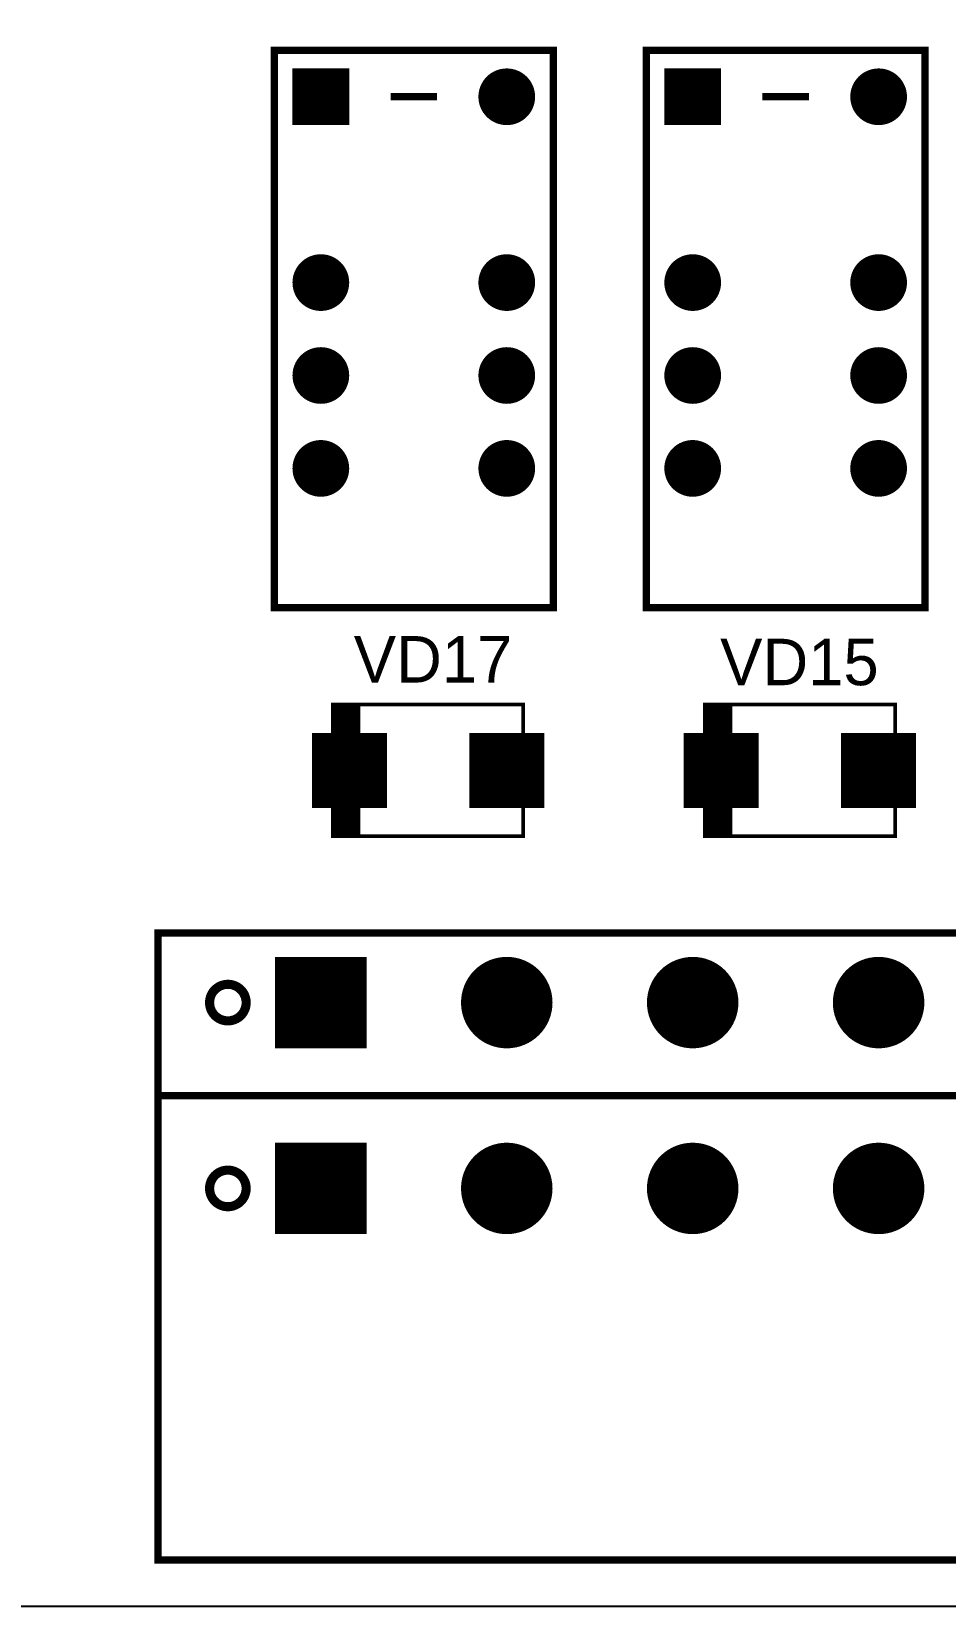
# Model space of a CAD drawing. Extents: x 25 to 880, y 8 to 306.
# Drawn here: x 218.5 to 249.7, y 122.9 to 176.7 of the extents above; entities that cross this region are included whole.
import ezdxf
from ezdxf.enums import TextEntityAlignment as Align

# ---------------------------------------------------------------- set-up
doc = ezdxf.new("R2010")
doc.units = 0
doc.header["$MEASUREMENT"] = 0
doc.layers.add('BOARD', color=7, linetype='Continuous')
doc.layers.add('TOP', color=7, linetype='Continuous')

msp = doc.modelspace()

# ---------------------------------------------------------------- linework, layer by layer
at = {"layer": 'BOARD'}
msp.add_lwpolyline([(63.2722, 251.484), (354.4197, 251.484), (354.4197, 122.8965), (63.2722, 122.8965)], close=True, dxfattribs=at)
at = {"layer": 'TOP'}
for points, const_width in [([(226.7847, 176.0778), (236.3097, 176.0778), (236.3097, 157.0278), (226.7847, 157.0278)], 0.25), ([(239.4847, 176.0778), (249.0097, 176.0778), (249.0097, 157.0278), (239.4847, 157.0278)], 0.25), ([(227.466, 175.3965), (229.2785, 175.3965), (229.2785, 173.584), (227.466, 173.584)], 0.125), ([(240.166, 175.3965), (241.9785, 175.3965), (241.9785, 173.584), (240.166, 173.584)], 0.125), ([(228.7847, 149.219), (228.7847, 153.724), (235.2847, 153.724), (235.2847, 149.219)], 0.125), ([(241.4847, 149.219), (241.4847, 153.724), (247.9847, 153.724), (247.9847, 149.219)], 0.125), ([(228.1285, 152.6903), (230.566, 152.6903), (230.566, 150.2528), (228.1285, 150.2528)], 0.125), ([(233.5035, 152.6903), (235.941, 152.6903), (235.941, 150.2528), (233.5035, 150.2528)], 0.125), ([(240.8285, 152.6903), (243.266, 152.6903), (243.266, 150.2528), (240.8285, 150.2528)], 0.125), ([(246.2035, 152.6903), (248.641, 152.6903), (248.641, 150.2528), (246.2035, 150.2528)], 0.125), ([(329.1785, 145.9153), (222.816, 145.9153), (222.816, 124.484), (329.1785, 124.484)], 0.25), ([(226.8722, 145.034), (229.8722, 145.034), (229.8722, 142.034), (226.8722, 142.034)], 0.125), ([(222.816, 140.359), (329.1785, 140.359), (329.1785, 124.484), (222.816, 124.484)], 0.25), ([(226.8722, 138.684), (229.8722, 138.684), (229.8722, 135.684), (226.8722, 135.684)], 0.125)]:
    msp.add_lwpolyline(points, close=True, dxfattribs=dict(at, const_width=const_width))
for points, const_width in [([(227.5535, 175.3965), (227.5535, 173.584)], 0.125), ([(227.6785, 175.3965), (227.6785, 173.584)], 0.125), ([(227.8035, 175.3965), (227.8035, 173.584)], 0.125), ([(227.9285, 175.3965), (227.9285, 173.584)], 0.125), ([(228.0535, 175.3965), (228.0535, 173.584)], 0.125), ([(228.1785, 175.3965), (228.1785, 173.584)], 0.125), ([(228.3035, 175.3965), (228.3035, 173.584)], 0.125), ([(228.4285, 175.3965), (228.4285, 173.584)], 0.125), ([(228.5535, 175.3965), (228.5535, 173.584)], 0.125), ([(228.6785, 175.3965), (228.6785, 173.584)], 0.125), ([(228.8035, 175.3965), (228.8035, 173.584)], 0.125), ([(228.9285, 175.3965), (228.9285, 173.584)], 0.125), ([(229.0535, 175.3965), (229.0535, 173.584)], 0.125), ([(229.1785, 175.3965), (229.1785, 173.584)], 0.125), ([(233.9285, 174.9265), (233.9285, 174.054)], 0.125), ([(234.0535, 175.1015), (234.0535, 173.879)], 0.125), ([(234.1785, 175.2153), (234.1785, 173.7653)], 0.125), ([(234.3035, 175.2928), (234.3035, 173.6878)], 0.125), ([(234.4285, 175.3465), (234.4285, 173.634)], 0.125), ([(234.5535, 175.3803), (234.5535, 173.6003)], 0.125), ([(234.6785, 175.3953), (234.6785, 173.5853)], 0.125), ([(234.8035, 175.3928), (234.8035, 173.5878)], 0.125), ([(234.9285, 175.3715), (234.9285, 173.609)], 0.125), ([(235.0535, 175.3328), (235.0535, 173.6478)], 0.125), ([(235.1785, 175.2728), (235.1785, 173.7078)], 0.125), ([(235.3035, 175.1853), (235.3035, 173.7953)], 0.125), ([(235.4285, 175.0578), (235.4285, 173.9228)], 0.125), ([(240.1785, 175.3965), (240.1785, 173.584)], 0.125), ([(240.3035, 175.3965), (240.3035, 173.584)], 0.125), ([(240.4285, 175.3965), (240.4285, 173.584)], 0.125), ([(240.5535, 175.3965), (240.5535, 173.584)], 0.125), ([(240.6785, 175.3965), (240.6785, 173.584)], 0.125), ([(240.8035, 175.3965), (240.8035, 173.584)], 0.125), ([(240.9285, 175.3965), (240.9285, 173.584)], 0.125), ([(241.0535, 175.3965), (241.0535, 173.584)], 0.125), ([(241.1785, 175.3965), (241.1785, 173.584)], 0.125), ([(241.3035, 175.3965), (241.3035, 173.584)], 0.125), ([(241.4285, 175.3965), (241.4285, 173.584)], 0.125), ([(241.5535, 175.3965), (241.5535, 173.584)], 0.125), ([(241.6785, 175.3965), (241.6785, 173.584)], 0.125), ([(241.8035, 175.3965), (241.8035, 173.584)], 0.125), ([(241.9285, 175.3965), (241.9285, 173.584)], 0.125), ([(246.6785, 175.0078), (246.6785, 173.9728)], 0.125), ([(246.8035, 175.1515), (246.8035, 173.829)], 0.125), ([(246.9285, 175.249), (246.9285, 173.7315)], 0.125), ([(247.0535, 175.3178), (247.0535, 173.6628)], 0.125), ([(247.1785, 175.3628), (247.1785, 173.6178)], 0.125), ([(247.3035, 175.3878), (247.3035, 173.5928)], 0.125), ([(247.4285, 175.3953), (247.4285, 173.5853)], 0.125), ([(247.5535, 175.3865), (247.5535, 173.594)], 0.125), ([(247.6785, 175.359), (247.6785, 173.6215)], 0.125), ([(247.8035, 175.3115), (247.8035, 173.669)], 0.125), ([(247.9285, 175.2415), (247.9285, 173.739)], 0.125), ([(248.0535, 175.1403), (248.0535, 173.8403)], 0.125), ([(248.1785, 174.989), (248.1785, 173.9915)], 0.125), ([(230.7535, 174.4903), (232.341, 174.4903)], 0.25), ([(235.5535, 174.8503), (235.5535, 174.1303)], 0.125), ([(243.4535, 174.4903), (245.041, 174.4903)], 0.25), ([(246.5535, 174.7478), (246.5535, 174.2328)], 0.125), ([(248.3035, 174.7015), (248.3035, 174.279)], 0.125), ([(228.0535, 168.9878), (228.0535, 167.2928)], 0.125), ([(228.1785, 169.0253), (228.1785, 167.2553)], 0.125), ([(228.3035, 169.0428), (228.3035, 167.2378)], 0.125), ([(228.4285, 169.044), (228.4285, 167.2365)], 0.125), ([(228.5535, 169.0278), (228.5535, 167.2528)], 0.125), ([(228.6785, 168.9928), (228.6785, 167.2878)], 0.125), ([(234.4285, 168.9965), (234.4285, 167.284)], 0.125), ([(234.5535, 169.0303), (234.5535, 167.2503)], 0.125), ([(234.6785, 169.0453), (234.6785, 167.2353)], 0.125), ([(234.8035, 169.0428), (234.8035, 167.2378)], 0.125), ([(234.9285, 169.0215), (234.9285, 167.259)], 0.125), ([(235.0535, 168.9828), (235.0535, 167.2978)], 0.125), ([(240.6785, 168.9553), (240.6785, 167.3253)], 0.125), ([(240.8035, 169.0053), (240.8035, 167.2753)], 0.125), ([(240.9285, 169.034), (240.9285, 167.2465)], 0.125), ([(241.0535, 169.0453), (241.0535, 167.2353)], 0.125), ([(241.1785, 169.0403), (241.1785, 167.2403)], 0.125), ([(241.3035, 169.0153), (241.3035, 167.2653)], 0.125), ([(241.4285, 168.9728), (241.4285, 167.3078)], 0.125), ([(247.0535, 168.9678), (247.0535, 167.3128)], 0.125), ([(247.1785, 169.0128), (247.1785, 167.2678)], 0.125), ([(247.3035, 169.0378), (247.3035, 167.2428)], 0.125), ([(247.4285, 169.0453), (247.4285, 167.2353)], 0.125), ([(247.5535, 169.0365), (247.5535, 167.244)], 0.125), ([(247.6785, 169.009), (247.6785, 167.2715)], 0.125), ([(247.8035, 168.9615), (247.8035, 167.319)], 0.125), ([(227.5535, 168.5278), (227.5535, 167.7528)], 0.125), ([(227.6785, 168.7228), (227.6785, 167.5578)], 0.125), ([(227.8035, 168.8453), (227.8035, 167.4353)], 0.125), ([(227.9285, 168.9303), (227.9285, 167.3503)], 0.125), ([(228.8035, 168.9365), (228.8035, 167.344)], 0.125), ([(228.9285, 168.8553), (228.9285, 167.4253)], 0.125), ([(229.0535, 168.7378), (229.0535, 167.5428)], 0.125), ([(229.1785, 168.554), (229.1785, 167.7265)], 0.125), ([(233.9285, 168.5765), (233.9285, 167.704)], 0.125), ([(234.0535, 168.7515), (234.0535, 167.529)], 0.125), ([(234.1785, 168.8653), (234.1785, 167.4153)], 0.125), ([(234.3035, 168.9428), (234.3035, 167.3378)], 0.125), ([(235.1785, 168.9228), (235.1785, 167.3578)], 0.125), ([(235.3035, 168.8353), (235.3035, 167.4453)], 0.125), ([(235.4285, 168.7078), (235.4285, 167.5728)], 0.125), ([(235.5535, 168.5003), (235.5535, 167.7803)], 0.125), ([(240.3035, 168.619), (240.3035, 167.6615)], 0.125), ([(240.4285, 168.7778), (240.4285, 167.5028)], 0.125), ([(240.5535, 168.8828), (240.5535, 167.3978)], 0.125), ([(241.5535, 168.9078), (241.5535, 167.3728)], 0.125), ([(241.6785, 168.8128), (241.6785, 167.4678)], 0.125), ([(241.8035, 168.6753), (241.8035, 167.6053)], 0.125), ([(241.9285, 168.4365), (241.9285, 167.844)], 0.125), ([(246.6785, 168.6578), (246.6785, 167.6228)], 0.125), ([(246.8035, 168.8015), (246.8035, 167.479)], 0.125), ([(246.9285, 168.899), (246.9285, 167.3815)], 0.125), ([(247.9285, 168.8915), (247.9285, 167.389)], 0.125), ([(248.0535, 168.7903), (248.0535, 167.4903)], 0.125), ([(248.1785, 168.639), (248.1785, 167.6415)], 0.125), ([(240.1785, 168.2903), (240.1785, 167.9903)], 0.125), ([(246.5535, 168.3978), (246.5535, 167.8828)], 0.125), ([(248.3035, 168.3515), (248.3035, 167.929)], 0.125), ([(227.9285, 165.7553), (227.9285, 164.1753)], 0.125), ([(228.0535, 165.8128), (228.0535, 164.1178)], 0.125), ([(228.1785, 165.8503), (228.1785, 164.0803)], 0.125), ([(228.3035, 165.8678), (228.3035, 164.0628)], 0.125), ([(228.4285, 165.869), (228.4285, 164.0615)], 0.125), ([(228.5535, 165.8528), (228.5535, 164.0778)], 0.125), ([(228.6785, 165.8178), (228.6785, 164.1128)], 0.125), ([(228.8035, 165.7615), (228.8035, 164.169)], 0.125), ([(234.3035, 165.7678), (234.3035, 164.1628)], 0.125), ([(234.4285, 165.8215), (234.4285, 164.109)], 0.125), ([(234.5535, 165.8553), (234.5535, 164.0753)], 0.125), ([(234.6785, 165.8703), (234.6785, 164.0603)], 0.125), ([(234.8035, 165.8678), (234.8035, 164.0628)], 0.125), ([(234.9285, 165.8465), (234.9285, 164.084)], 0.125), ([(235.0535, 165.8078), (235.0535, 164.1228)], 0.125), ([(235.1785, 165.7478), (235.1785, 164.1828)], 0.125), ([(240.6785, 165.7803), (240.6785, 164.1503)], 0.125), ([(240.8035, 165.8303), (240.8035, 164.1003)], 0.125), ([(240.9285, 165.859), (240.9285, 164.0715)], 0.125), ([(241.0535, 165.8703), (241.0535, 164.0603)], 0.125), ([(241.1785, 165.8653), (241.1785, 164.0653)], 0.125), ([(241.3035, 165.8403), (241.3035, 164.0903)], 0.125), ([(241.4285, 165.7978), (241.4285, 164.1328)], 0.125), ([(241.5535, 165.7328), (241.5535, 164.1978)], 0.125), ([(246.9285, 165.724), (246.9285, 164.2065)], 0.125), ([(247.0535, 165.7928), (247.0535, 164.1378)], 0.125), ([(247.1785, 165.8378), (247.1785, 164.0928)], 0.125), ([(247.3035, 165.8628), (247.3035, 164.0678)], 0.125), ([(247.4285, 165.8703), (247.4285, 164.0603)], 0.125), ([(247.5535, 165.8615), (247.5535, 164.069)], 0.125), ([(247.6785, 165.834), (247.6785, 164.0965)], 0.125), ([(247.8035, 165.7865), (247.8035, 164.144)], 0.125), ([(227.5535, 165.3528), (227.5535, 164.5778)], 0.125), ([(227.6785, 165.5478), (227.6785, 164.3828)], 0.125), ([(227.8035, 165.6703), (227.8035, 164.2603)], 0.125), ([(228.9285, 165.6803), (228.9285, 164.2503)], 0.125), ([(229.0535, 165.5628), (229.0535, 164.3678)], 0.125), ([(229.1785, 165.379), (229.1785, 164.5515)], 0.125), ([(233.9285, 165.4015), (233.9285, 164.529)], 0.125), ([(234.0535, 165.5765), (234.0535, 164.354)], 0.125), ([(234.1785, 165.6903), (234.1785, 164.2403)], 0.125), ([(235.3035, 165.6603), (235.3035, 164.2703)], 0.125), ([(235.4285, 165.5328), (235.4285, 164.3978)], 0.125), ([(235.5535, 165.3253), (235.5535, 164.6053)], 0.125), ([(240.3035, 165.444), (240.3035, 164.4865)], 0.125), ([(240.4285, 165.6028), (240.4285, 164.3278)], 0.125), ([(240.5535, 165.7078), (240.5535, 164.2228)], 0.125), ([(241.6785, 165.6378), (241.6785, 164.2928)], 0.125), ([(241.8035, 165.5003), (241.8035, 164.4303)], 0.125), ([(241.9285, 165.2615), (241.9285, 164.669)], 0.125), ([(246.5535, 165.2228), (246.5535, 164.7078)], 0.125), ([(246.6785, 165.4828), (246.6785, 164.4478)], 0.125), ([(246.8035, 165.6265), (246.8035, 164.304)], 0.125), ([(247.9285, 165.7165), (247.9285, 164.214)], 0.125), ([(248.0535, 165.6153), (248.0535, 164.3153)], 0.125), ([(248.1785, 165.464), (248.1785, 164.4665)], 0.125), ([(240.1785, 165.1153), (240.1785, 164.8153)], 0.125), ([(248.3035, 165.1765), (248.3035, 164.754)], 0.125), ([(227.8035, 162.4953), (227.8035, 161.0853)], 0.125), ([(227.9285, 162.5803), (227.9285, 161.0003)], 0.125), ([(228.0535, 162.6378), (228.0535, 160.9428)], 0.125), ([(228.1785, 162.6753), (228.1785, 160.9053)], 0.125), ([(228.3035, 162.6928), (228.3035, 160.8878)], 0.125), ([(228.4285, 162.694), (228.4285, 160.8865)], 0.125), ([(228.5535, 162.6778), (228.5535, 160.9028)], 0.125), ([(228.6785, 162.6428), (228.6785, 160.9378)], 0.125), ([(228.8035, 162.5865), (228.8035, 160.994)], 0.125), ([(228.9285, 162.5053), (228.9285, 161.0753)], 0.125), ([(234.1785, 162.5153), (234.1785, 161.0653)], 0.125), ([(234.3035, 162.5928), (234.3035, 160.9878)], 0.125), ([(234.4285, 162.6465), (234.4285, 160.934)], 0.125), ([(234.5535, 162.6803), (234.5535, 160.9003)], 0.125), ([(234.6785, 162.6953), (234.6785, 160.8853)], 0.125), ([(234.8035, 162.6928), (234.8035, 160.8878)], 0.125), ([(234.9285, 162.6715), (234.9285, 160.909)], 0.125), ([(235.0535, 162.6328), (235.0535, 160.9478)], 0.125), ([(235.1785, 162.5728), (235.1785, 161.0078)], 0.125), ([(240.5535, 162.5328), (240.5535, 161.0478)], 0.125), ([(240.6785, 162.6053), (240.6785, 160.9753)], 0.125), ([(240.8035, 162.6553), (240.8035, 160.9253)], 0.125), ([(240.9285, 162.684), (240.9285, 160.8965)], 0.125), ([(241.0535, 162.6953), (241.0535, 160.8853)], 0.125), ([(241.1785, 162.6903), (241.1785, 160.8903)], 0.125), ([(241.3035, 162.6653), (241.3035, 160.9153)], 0.125), ([(241.4285, 162.6228), (241.4285, 160.9578)], 0.125), ([(241.5535, 162.5578), (241.5535, 161.0228)], 0.125), ([(246.9285, 162.549), (246.9285, 161.0315)], 0.125), ([(247.0535, 162.6178), (247.0535, 160.9628)], 0.125), ([(247.1785, 162.6628), (247.1785, 160.9178)], 0.125), ([(247.3035, 162.6878), (247.3035, 160.8928)], 0.125), ([(247.4285, 162.6953), (247.4285, 160.8853)], 0.125), ([(247.5535, 162.6865), (247.5535, 160.894)], 0.125), ([(247.6785, 162.659), (247.6785, 160.9215)], 0.125), ([(247.8035, 162.6115), (247.8035, 160.969)], 0.125), ([(247.9285, 162.5415), (247.9285, 161.039)], 0.125), ([(227.5535, 162.1778), (227.5535, 161.4028)], 0.125), ([(227.6785, 162.3728), (227.6785, 161.2078)], 0.125), ([(229.0535, 162.3878), (229.0535, 161.1928)], 0.125), ([(229.1785, 162.204), (229.1785, 161.3765)], 0.125), ([(233.9285, 162.2265), (233.9285, 161.354)], 0.125), ([(234.0535, 162.4015), (234.0535, 161.179)], 0.125), ([(235.3035, 162.4853), (235.3035, 161.0953)], 0.125), ([(235.4285, 162.3578), (235.4285, 161.2228)], 0.125), ([(235.5535, 162.1503), (235.5535, 161.4303)], 0.125), ([(240.3035, 162.269), (240.3035, 161.3115)], 0.125), ([(240.4285, 162.4278), (240.4285, 161.1528)], 0.125), ([(241.6785, 162.4628), (241.6785, 161.1178)], 0.125), ([(241.8035, 162.3253), (241.8035, 161.2553)], 0.125), ([(241.9285, 162.0865), (241.9285, 161.494)], 0.125), ([(246.5535, 162.0478), (246.5535, 161.5328)], 0.125), ([(246.6785, 162.3078), (246.6785, 161.2728)], 0.125), ([(246.8035, 162.4515), (246.8035, 161.129)], 0.125), ([(248.0535, 162.4403), (248.0535, 161.1403)], 0.125), ([(248.1785, 162.289), (248.1785, 161.2915)], 0.125), ([(248.3035, 162.0015), (248.3035, 161.579)], 0.125), ([(240.1785, 161.9403), (240.1785, 161.6403)], 0.125), ([(228.9097, 149.219), (228.9097, 153.724)], 0.125), ([(229.0347, 149.219), (229.0347, 153.724)], 0.125), ([(229.1597, 149.219), (229.1597, 153.724)], 0.125), ([(229.2847, 149.219), (229.2847, 153.724)], 0.125), ([(229.4097, 149.219), (229.4097, 153.724)], 0.125), ([(229.5347, 149.219), (229.5347, 153.724)], 0.125), ([(229.6597, 149.219), (229.6597, 153.724)], 0.125), ([(241.6097, 149.219), (241.6097, 153.724)], 0.125), ([(241.7347, 149.219), (241.7347, 153.724)], 0.125), ([(241.8597, 149.219), (241.8597, 153.724)], 0.125), ([(241.9847, 149.219), (241.9847, 153.724)], 0.125), ([(242.1097, 149.219), (242.1097, 153.724)], 0.125), ([(242.2347, 149.219), (242.2347, 153.724)], 0.125), ([(242.3597, 149.219), (242.3597, 153.724)], 0.125), ([(228.1785, 152.6903), (228.1785, 150.2528)], 0.125), ([(228.3035, 152.6903), (228.3035, 150.2528)], 0.125), ([(228.4285, 152.6903), (228.4285, 150.2528)], 0.125), ([(228.5535, 152.6903), (228.5535, 150.2528)], 0.125), ([(228.6785, 152.6903), (228.6785, 150.2528)], 0.125), ([(228.8035, 152.6903), (228.8035, 150.2528)], 0.125), ([(228.9285, 152.6903), (228.9285, 150.2528)], 0.125), ([(229.0535, 152.6903), (229.0535, 150.2528)], 0.125), ([(229.1785, 152.6903), (229.1785, 150.2528)], 0.125), ([(229.3035, 152.6903), (229.3035, 150.2528)], 0.125), ([(229.4285, 152.6903), (229.4285, 150.2528)], 0.125), ([(229.5535, 152.6903), (229.5535, 150.2528)], 0.125), ([(229.6785, 152.6903), (229.6785, 150.2528)], 0.125), ([(229.8035, 152.6903), (229.8035, 150.2528)], 0.125), ([(229.9285, 152.6903), (229.9285, 150.2528)], 0.125), ([(230.0535, 152.6903), (230.0535, 150.2528)], 0.125), ([(230.1785, 152.6903), (230.1785, 150.2528)], 0.125), ([(230.3035, 152.6903), (230.3035, 150.2528)], 0.125), ([(230.4285, 152.6903), (230.4285, 150.2528)], 0.125), ([(230.5535, 152.6903), (230.5535, 150.2528)], 0.125), ([(233.5535, 152.6903), (233.5535, 150.2528)], 0.125), ([(233.6785, 152.6903), (233.6785, 150.2528)], 0.125), ([(233.8035, 152.6903), (233.8035, 150.2528)], 0.125), ([(233.9285, 152.6903), (233.9285, 150.2528)], 0.125), ([(234.0535, 152.6903), (234.0535, 150.2528)], 0.125), ([(234.1785, 152.6903), (234.1785, 150.2528)], 0.125), ([(234.3035, 152.6903), (234.3035, 150.2528)], 0.125), ([(234.4285, 152.6903), (234.4285, 150.2528)], 0.125), ([(234.5535, 152.6903), (234.5535, 150.2528)], 0.125), ([(234.6785, 152.6903), (234.6785, 150.2528)], 0.125), ([(234.8035, 152.6903), (234.8035, 150.2528)], 0.125), ([(234.9285, 152.6903), (234.9285, 150.2528)], 0.125), ([(235.0535, 152.6903), (235.0535, 150.2528)], 0.125), ([(235.1785, 152.6903), (235.1785, 150.2528)], 0.125), ([(235.3035, 152.6903), (235.3035, 150.2528)], 0.125), ([(235.4285, 152.6903), (235.4285, 150.2528)], 0.125), ([(235.5535, 152.6903), (235.5535, 150.2528)], 0.125), ([(235.6785, 152.6903), (235.6785, 150.2528)], 0.125), ([(235.8035, 152.6903), (235.8035, 150.2528)], 0.125), ([(235.9285, 152.6903), (235.9285, 150.2528)], 0.125), ([(240.9285, 152.6903), (240.9285, 150.2528)], 0.125), ([(241.0535, 152.6903), (241.0535, 150.2528)], 0.125), ([(241.1785, 152.6903), (241.1785, 150.2528)], 0.125), ([(241.3035, 152.6903), (241.3035, 150.2528)], 0.125), ([(241.4285, 152.6903), (241.4285, 150.2528)], 0.125), ([(241.5535, 152.6903), (241.5535, 150.2528)], 0.125), ([(241.6785, 152.6903), (241.6785, 150.2528)], 0.125), ([(241.8035, 152.6903), (241.8035, 150.2528)], 0.125), ([(241.9285, 152.6903), (241.9285, 150.2528)], 0.125), ([(242.0535, 152.6903), (242.0535, 150.2528)], 0.125), ([(242.1785, 152.6903), (242.1785, 150.2528)], 0.125), ([(242.3035, 152.6903), (242.3035, 150.2528)], 0.125), ([(242.4285, 152.6903), (242.4285, 150.2528)], 0.125), ([(242.5535, 152.6903), (242.5535, 150.2528)], 0.125), ([(242.6785, 152.6903), (242.6785, 150.2528)], 0.125), ([(242.8035, 152.6903), (242.8035, 150.2528)], 0.125), ([(242.9285, 152.6903), (242.9285, 150.2528)], 0.125), ([(243.0535, 152.6903), (243.0535, 150.2528)], 0.125), ([(243.1785, 152.6903), (243.1785, 150.2528)], 0.125), ([(246.3035, 152.6903), (246.3035, 150.2528)], 0.125), ([(246.4285, 152.6903), (246.4285, 150.2528)], 0.125), ([(246.5535, 152.6903), (246.5535, 150.2528)], 0.125), ([(246.6785, 152.6903), (246.6785, 150.2528)], 0.125), ([(246.8035, 152.6903), (246.8035, 150.2528)], 0.125), ([(246.9285, 152.6903), (246.9285, 150.2528)], 0.125), ([(247.0535, 152.6903), (247.0535, 150.2528)], 0.125), ([(247.1785, 152.6903), (247.1785, 150.2528)], 0.125), ([(247.3035, 152.6903), (247.3035, 150.2528)], 0.125), ([(247.4285, 152.6903), (247.4285, 150.2528)], 0.125), ([(247.5535, 152.6903), (247.5535, 150.2528)], 0.125), ([(247.6785, 152.6903), (247.6785, 150.2528)], 0.125), ([(247.8035, 152.6903), (247.8035, 150.2528)], 0.125), ([(247.9285, 152.6903), (247.9285, 150.2528)], 0.125), ([(248.0535, 152.6903), (248.0535, 150.2528)], 0.125), ([(248.1785, 152.6903), (248.1785, 150.2528)], 0.125), ([(248.3035, 152.6903), (248.3035, 150.2528)], 0.125), ([(248.4285, 152.6903), (248.4285, 150.2528)], 0.125), ([(248.5535, 152.6903), (248.5535, 150.2528)], 0.125), ([(226.9285, 145.034), (226.9285, 142.034)], 0.125), ([(227.0535, 145.034), (227.0535, 142.034)], 0.125), ([(227.1785, 145.034), (227.1785, 142.034)], 0.125), ([(227.3035, 145.034), (227.3035, 142.034)], 0.125), ([(227.4285, 145.034), (227.4285, 142.034)], 0.125), ([(227.5535, 145.034), (227.5535, 142.034)], 0.125), ([(227.6785, 145.034), (227.6785, 142.034)], 0.125), ([(227.8035, 145.034), (227.8035, 142.034)], 0.125), ([(227.9285, 145.034), (227.9285, 142.034)], 0.125), ([(228.0535, 145.034), (228.0535, 142.034)], 0.125), ([(228.1785, 145.034), (228.1785, 142.034)], 0.125), ([(228.3035, 145.034), (228.3035, 142.034)], 0.125), ([(228.4285, 145.034), (228.4285, 142.034)], 0.125), ([(228.5535, 145.034), (228.5535, 142.034)], 0.125), ([(228.6785, 145.034), (228.6785, 142.034)], 0.125), ([(228.8035, 145.034), (228.8035, 142.034)], 0.125), ([(228.9285, 145.034), (228.9285, 142.034)], 0.125), ([(229.0535, 145.034), (229.0535, 142.034)], 0.125), ([(229.1785, 145.034), (229.1785, 142.034)], 0.125), ([(229.3035, 145.034), (229.3035, 142.034)], 0.125), ([(229.4285, 145.034), (229.4285, 142.034)], 0.125), ([(229.5535, 145.034), (229.5535, 142.034)], 0.125), ([(229.6785, 145.034), (229.6785, 142.034)], 0.125), ([(229.8035, 145.034), (229.8035, 142.034)], 0.125), ([(233.9285, 144.8065), (233.9285, 142.2615)], 0.125), ([(234.0535, 144.8765), (234.0535, 142.1915)], 0.125), ([(234.1785, 144.9315), (234.1785, 142.1365)], 0.125), ([(234.3035, 144.974), (234.3035, 142.094)], 0.125), ([(234.4285, 145.004), (234.4285, 142.064)], 0.125), ([(234.5535, 145.024), (234.5535, 142.044)], 0.125), ([(234.6785, 145.0328), (234.6785, 142.0353)], 0.125), ([(234.8035, 145.0315), (234.8035, 142.0365)], 0.125), ([(234.9285, 145.019), (234.9285, 142.049)], 0.125), ([(235.0535, 144.9965), (235.0535, 142.0715)], 0.125), ([(235.1785, 144.9628), (235.1785, 142.1053)], 0.125), ([(235.3035, 144.9165), (235.3035, 142.1515)], 0.125), ([(235.4285, 144.8565), (235.4285, 142.2115)], 0.125), ([(235.5535, 144.7815), (235.5535, 142.2865)], 0.125), ([(240.1785, 144.7378), (240.1785, 142.3303)], 0.125), ([(240.3035, 144.8215), (240.3035, 142.2465)], 0.125), ([(240.4285, 144.8878), (240.4285, 142.1803)], 0.125), ([(240.5535, 144.9403), (240.5535, 142.1278)], 0.125), ([(240.6785, 144.9803), (240.6785, 142.0878)], 0.125), ([(240.8035, 145.009), (240.8035, 142.059)], 0.125), ([(240.9285, 145.0265), (240.9285, 142.0415)], 0.125), ([(241.0535, 145.0328), (241.0535, 142.0353)], 0.125), ([(241.1785, 145.029), (241.1785, 142.039)], 0.125), ([(241.3035, 145.0153), (241.3035, 142.0528)], 0.125), ([(241.4285, 144.9903), (241.4285, 142.0778)], 0.125), ([(241.5535, 144.954), (241.5535, 142.114)], 0.125), ([(241.6785, 144.9053), (241.6785, 142.1628)], 0.125), ([(241.8035, 144.8428), (241.8035, 142.2253)], 0.125), ([(241.9285, 144.7653), (241.9285, 142.3028)], 0.125), ([(246.5535, 144.7565), (246.5535, 142.3115)], 0.125), ([(246.6785, 144.8365), (246.6785, 142.2315)], 0.125), ([(246.8035, 144.9003), (246.8035, 142.1678)], 0.125), ([(246.9285, 144.9503), (246.9285, 142.1178)], 0.125), ([(247.0535, 144.9878), (247.0535, 142.0803)], 0.125), ([(247.1785, 145.014), (247.1785, 142.054)], 0.125), ([(247.3035, 145.029), (247.3035, 142.039)], 0.125), ([(247.4285, 145.0328), (247.4285, 142.0353)], 0.125), ([(247.5535, 145.0278), (247.5535, 142.0403)], 0.125), ([(247.6785, 145.0115), (247.6785, 142.0565)], 0.125), ([(247.8035, 144.984), (247.8035, 142.084)], 0.125), ([(247.9285, 144.9453), (247.9285, 142.1228)], 0.125), ([(248.0535, 144.894), (248.0535, 142.174)], 0.125), ([(248.1785, 144.829), (248.1785, 142.239)], 0.125), ([(248.3035, 144.7478), (248.3035, 142.3203)], 0.125), ([(233.4285, 144.2928), (233.4285, 142.7753)], 0.125), ([(233.5535, 144.474), (233.5535, 142.594)], 0.125), ([(233.6785, 144.6103), (233.6785, 142.4578)], 0.125), ([(233.8035, 144.719), (233.8035, 142.349)], 0.125), ([(235.6785, 144.689), (235.6785, 142.379)], 0.125), ([(235.8035, 144.5728), (235.8035, 142.4953)], 0.125), ([(235.9285, 144.4253), (235.9285, 142.6428)], 0.125), ([(236.0535, 144.224), (236.0535, 142.844)], 0.125), ([(239.8035, 144.334), (239.8035, 142.734)], 0.125), ([(239.9285, 144.504), (239.9285, 142.564)], 0.125), ([(240.0535, 144.634), (240.0535, 142.434)], 0.125), ([(242.0535, 144.6678), (242.0535, 142.4003)], 0.125), ([(242.1785, 144.5465), (242.1785, 142.5215)], 0.125), ([(242.3035, 144.3903), (242.3035, 142.6778)], 0.125), ([(246.1785, 144.3715), (246.1785, 142.6965)], 0.125), ([(246.3035, 144.5328), (246.3035, 142.5353)], 0.125), ([(246.4285, 144.6565), (246.4285, 142.4115)], 0.125), ([(248.4285, 144.6453), (248.4285, 142.4228)], 0.125), ([(248.5535, 144.519), (248.5535, 142.549)], 0.125), ([(248.6785, 144.3528), (248.6785, 142.7153)], 0.125), ([(233.3035, 144.0203), (233.3035, 143.0478)], 0.125), ([(236.1785, 143.8928), (236.1785, 143.1753)], 0.125), ([(239.6785, 144.0878), (239.6785, 142.9803)], 0.125), ([(242.4285, 144.174), (242.4285, 142.894)], 0.125), ([(242.5535, 143.7703), (242.5535, 143.2978)], 0.125), ([(245.9285, 143.6703), (245.9285, 143.3978)], 0.125), ([(246.0535, 144.1465), (246.0535, 142.9215)], 0.125), ([(248.8035, 144.1178), (248.8035, 142.9503)], 0.125), ([(329.1785, 140.359), (222.816, 140.359)], 0.25), ([(226.9285, 138.684), (226.9285, 135.684)], 0.125), ([(227.0535, 138.684), (227.0535, 135.684)], 0.125), ([(227.1785, 138.684), (227.1785, 135.684)], 0.125), ([(227.3035, 138.684), (227.3035, 135.684)], 0.125), ([(227.4285, 138.684), (227.4285, 135.684)], 0.125), ([(227.5535, 138.684), (227.5535, 135.684)], 0.125), ([(227.6785, 138.684), (227.6785, 135.684)], 0.125), ([(227.8035, 138.684), (227.8035, 135.684)], 0.125), ([(227.9285, 138.684), (227.9285, 135.684)], 0.125), ([(228.0535, 138.684), (228.0535, 135.684)], 0.125), ([(228.1785, 138.684), (228.1785, 135.684)], 0.125), ([(228.3035, 138.684), (228.3035, 135.684)], 0.125), ([(228.4285, 138.684), (228.4285, 135.684)], 0.125), ([(228.5535, 138.684), (228.5535, 135.684)], 0.125), ([(228.6785, 138.684), (228.6785, 135.684)], 0.125), ([(228.8035, 138.684), (228.8035, 135.684)], 0.125), ([(228.9285, 138.684), (228.9285, 135.684)], 0.125), ([(229.0535, 138.684), (229.0535, 135.684)], 0.125), ([(229.1785, 138.684), (229.1785, 135.684)], 0.125), ([(229.3035, 138.684), (229.3035, 135.684)], 0.125), ([(229.4285, 138.684), (229.4285, 135.684)], 0.125), ([(229.5535, 138.684), (229.5535, 135.684)], 0.125), ([(229.6785, 138.684), (229.6785, 135.684)], 0.125), ([(229.8035, 138.684), (229.8035, 135.684)], 0.125), ([(233.8035, 138.369), (233.8035, 135.999)], 0.125), ([(233.9285, 138.4565), (233.9285, 135.9115)], 0.125), ([(234.0535, 138.5265), (234.0535, 135.8415)], 0.125), ([(234.1785, 138.5815), (234.1785, 135.7865)], 0.125), ([(234.3035, 138.624), (234.3035, 135.744)], 0.125), ([(234.4285, 138.654), (234.4285, 135.714)], 0.125), ([(234.5535, 138.674), (234.5535, 135.694)], 0.125), ([(234.6785, 138.6828), (234.6785, 135.6853)], 0.125), ([(234.8035, 138.6815), (234.8035, 135.6865)], 0.125), ([(234.9285, 138.669), (234.9285, 135.699)], 0.125), ([(235.0535, 138.6465), (235.0535, 135.7215)], 0.125), ([(235.1785, 138.6128), (235.1785, 135.7553)], 0.125), ([(235.3035, 138.5665), (235.3035, 135.8015)], 0.125), ([(235.4285, 138.5065), (235.4285, 135.8615)], 0.125), ([(235.5535, 138.4315), (235.5535, 135.9365)], 0.125), ([(235.6785, 138.339), (235.6785, 136.029)], 0.125), ([(240.0535, 138.284), (240.0535, 136.084)], 0.125), ([(240.1785, 138.3878), (240.1785, 135.9803)], 0.125), ([(240.3035, 138.4715), (240.3035, 135.8965)], 0.125), ([(240.4285, 138.5378), (240.4285, 135.8303)], 0.125), ([(240.5535, 138.5903), (240.5535, 135.7778)], 0.125), ([(240.6785, 138.6303), (240.6785, 135.7378)], 0.125), ([(240.8035, 138.659), (240.8035, 135.709)], 0.125), ([(240.9285, 138.6765), (240.9285, 135.6915)], 0.125), ([(241.0535, 138.6828), (241.0535, 135.6853)], 0.125), ([(241.1785, 138.679), (241.1785, 135.689)], 0.125), ([(241.3035, 138.6653), (241.3035, 135.7028)], 0.125), ([(241.4285, 138.6403), (241.4285, 135.7278)], 0.125), ([(241.5535, 138.604), (241.5535, 135.764)], 0.125), ([(241.6785, 138.5553), (241.6785, 135.8128)], 0.125), ([(241.8035, 138.4928), (241.8035, 135.8753)], 0.125), ([(241.9285, 138.4153), (241.9285, 135.9528)], 0.125), ([(242.0535, 138.3178), (242.0535, 136.0503)], 0.125), ([(246.4285, 138.3065), (246.4285, 136.0615)], 0.125), ([(246.5535, 138.4065), (246.5535, 135.9615)], 0.125), ([(246.6785, 138.4865), (246.6785, 135.8815)], 0.125), ([(246.8035, 138.5503), (246.8035, 135.8178)], 0.125), ([(246.9285, 138.6003), (246.9285, 135.7678)], 0.125), ([(247.0535, 138.6378), (247.0535, 135.7303)], 0.125), ([(247.1785, 138.664), (247.1785, 135.704)], 0.125), ([(247.3035, 138.679), (247.3035, 135.689)], 0.125), ([(247.4285, 138.6828), (247.4285, 135.6853)], 0.125), ([(247.5535, 138.6778), (247.5535, 135.6903)], 0.125), ([(247.6785, 138.6615), (247.6785, 135.7065)], 0.125), ([(247.8035, 138.634), (247.8035, 135.734)], 0.125), ([(247.9285, 138.5953), (247.9285, 135.7728)], 0.125), ([(248.0535, 138.544), (248.0535, 135.824)], 0.125), ([(248.1785, 138.479), (248.1785, 135.889)], 0.125), ([(248.3035, 138.3978), (248.3035, 135.9703)], 0.125), ([(248.4285, 138.2953), (248.4285, 136.0728)], 0.125), ([(233.4285, 137.9428), (233.4285, 136.4253)], 0.125), ([(233.5535, 138.124), (233.5535, 136.244)], 0.125), ([(233.6785, 138.2603), (233.6785, 136.1078)], 0.125), ([(235.8035, 138.2228), (235.8035, 136.1453)], 0.125), ([(235.9285, 138.0753), (235.9285, 136.2928)], 0.125), ([(236.0535, 137.874), (236.0535, 136.494)], 0.125), ([(239.6785, 137.7378), (239.6785, 136.6303)], 0.125), ([(239.8035, 137.984), (239.8035, 136.384)], 0.125), ([(239.9285, 138.154), (239.9285, 136.214)], 0.125), ([(242.1785, 138.1965), (242.1785, 136.1715)], 0.125), ([(242.3035, 138.0403), (242.3035, 136.3278)], 0.125), ([(242.4285, 137.824), (242.4285, 136.544)], 0.125), ([(246.0535, 137.7965), (246.0535, 136.5715)], 0.125), ([(246.1785, 138.0215), (246.1785, 136.3465)], 0.125), ([(246.3035, 138.1828), (246.3035, 136.1853)], 0.125), ([(248.5535, 138.169), (248.5535, 136.199)], 0.125), ([(248.6785, 138.0028), (248.6785, 136.3653)], 0.125), ([(248.8035, 137.7678), (248.8035, 136.6003)], 0.125), ([(233.3035, 137.6703), (233.3035, 136.6978)], 0.125), ([(236.1785, 137.5428), (236.1785, 136.8253)], 0.125), ([(242.5535, 137.4203), (242.5535, 136.9478)], 0.125), ([(245.9285, 137.3203), (245.9285, 137.0478)], 0.125)]:
    msp.add_lwpolyline(points, dxfattribs=dict(at, const_width=const_width))
for points, const_width in [([(233.816, 174.4903, 1), (235.6285, 174.4903, 1)], 0.125), ([(246.516, 174.4903, 1), (248.3285, 174.4903, 1)], 0.125), ([(227.466, 168.1403, 1), (229.2785, 168.1403, 1)], 0.125), ([(233.816, 168.1403, 1), (235.6285, 168.1403, 1)], 0.125), ([(240.166, 168.1403, 1), (241.9785, 168.1403, 1)], 0.125), ([(246.516, 168.1403, 1), (248.3285, 168.1403, 1)], 0.125), ([(227.466, 164.9653, 1), (229.2785, 164.9653, 1)], 0.125), ([(233.816, 164.9653, 1), (235.6285, 164.9653, 1)], 0.125), ([(240.166, 164.9653, 1), (241.9785, 164.9653, 1)], 0.125), ([(246.516, 164.9653, 1), (248.3285, 164.9653, 1)], 0.125), ([(227.466, 161.7903, 1), (229.2785, 161.7903, 1)], 0.125), ([(233.816, 161.7903, 1), (235.6285, 161.7903, 1)], 0.125), ([(240.166, 161.7903, 1), (241.9785, 161.7903, 1)], 0.125), ([(246.516, 161.7903, 1), (248.3285, 161.7903, 1)], 0.125), ([(233.2222, 143.534, 1), (236.2222, 143.534, 1)], 0.125), ([(239.5722, 143.534, 1), (242.5722, 143.534, 1)], 0.125), ([(245.9222, 143.534, 1), (248.9222, 143.534, 1)], 0.125), ([(225.1972, 143.3778, 1), (225.1972, 143.6903, 1)], 1.25), ([(233.2222, 137.184, 1), (236.2222, 137.184, 1)], 0.125), ([(239.5722, 137.184, 1), (242.5722, 137.184, 1)], 0.125), ([(245.9222, 137.184, 1), (248.9222, 137.184, 1)], 0.125), ([(225.1972, 137.0278, 1), (225.1972, 137.3403, 1)], 1.25)]:
    msp.add_lwpolyline(points, format="xyb", close=True, dxfattribs=dict(at, const_width=const_width))

# ---------------------------------------------------------------- texts
at = {"layer": 'TOP', "width": 1.019685}
for s, p in [('VD17', (232.2053, 154.4724)), ('VD15', (244.7172, 154.3812))]:
    msp.add_text(s, height=1.5875, dxfattribs=at).set_placement(p, align=Align.CENTER)

doc.saveas('drawing.dxf')
